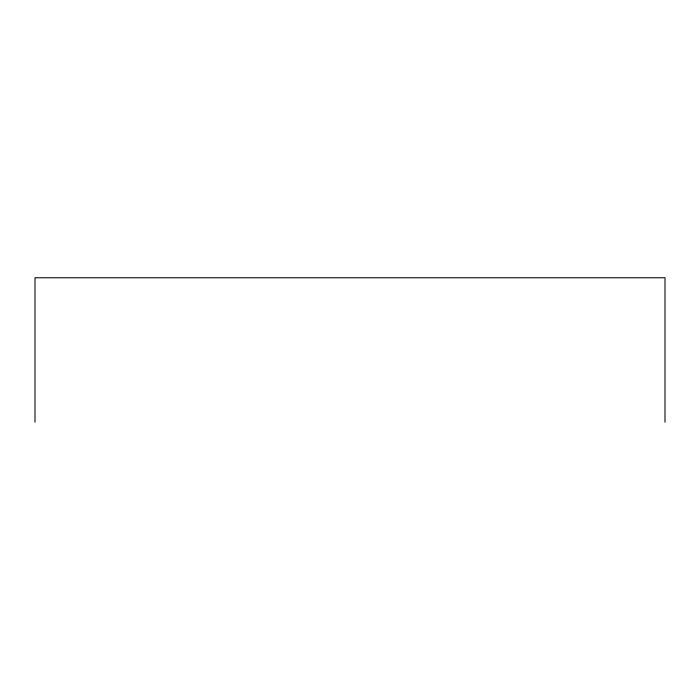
<?xml version="1.0" encoding="UTF-8"?>
<svg xmlns="http://www.w3.org/2000/svg" width="700" height="700" viewBox="0 0 700 700"><rect width="100%" height="100%" fill="white"/><g stroke="black" fill="none" stroke-linecap="round" stroke-linejoin="round"><path stroke-width="1.05" d="M665 422.231L665 277.769L35 277.769L35 422.231"/></g></svg>
